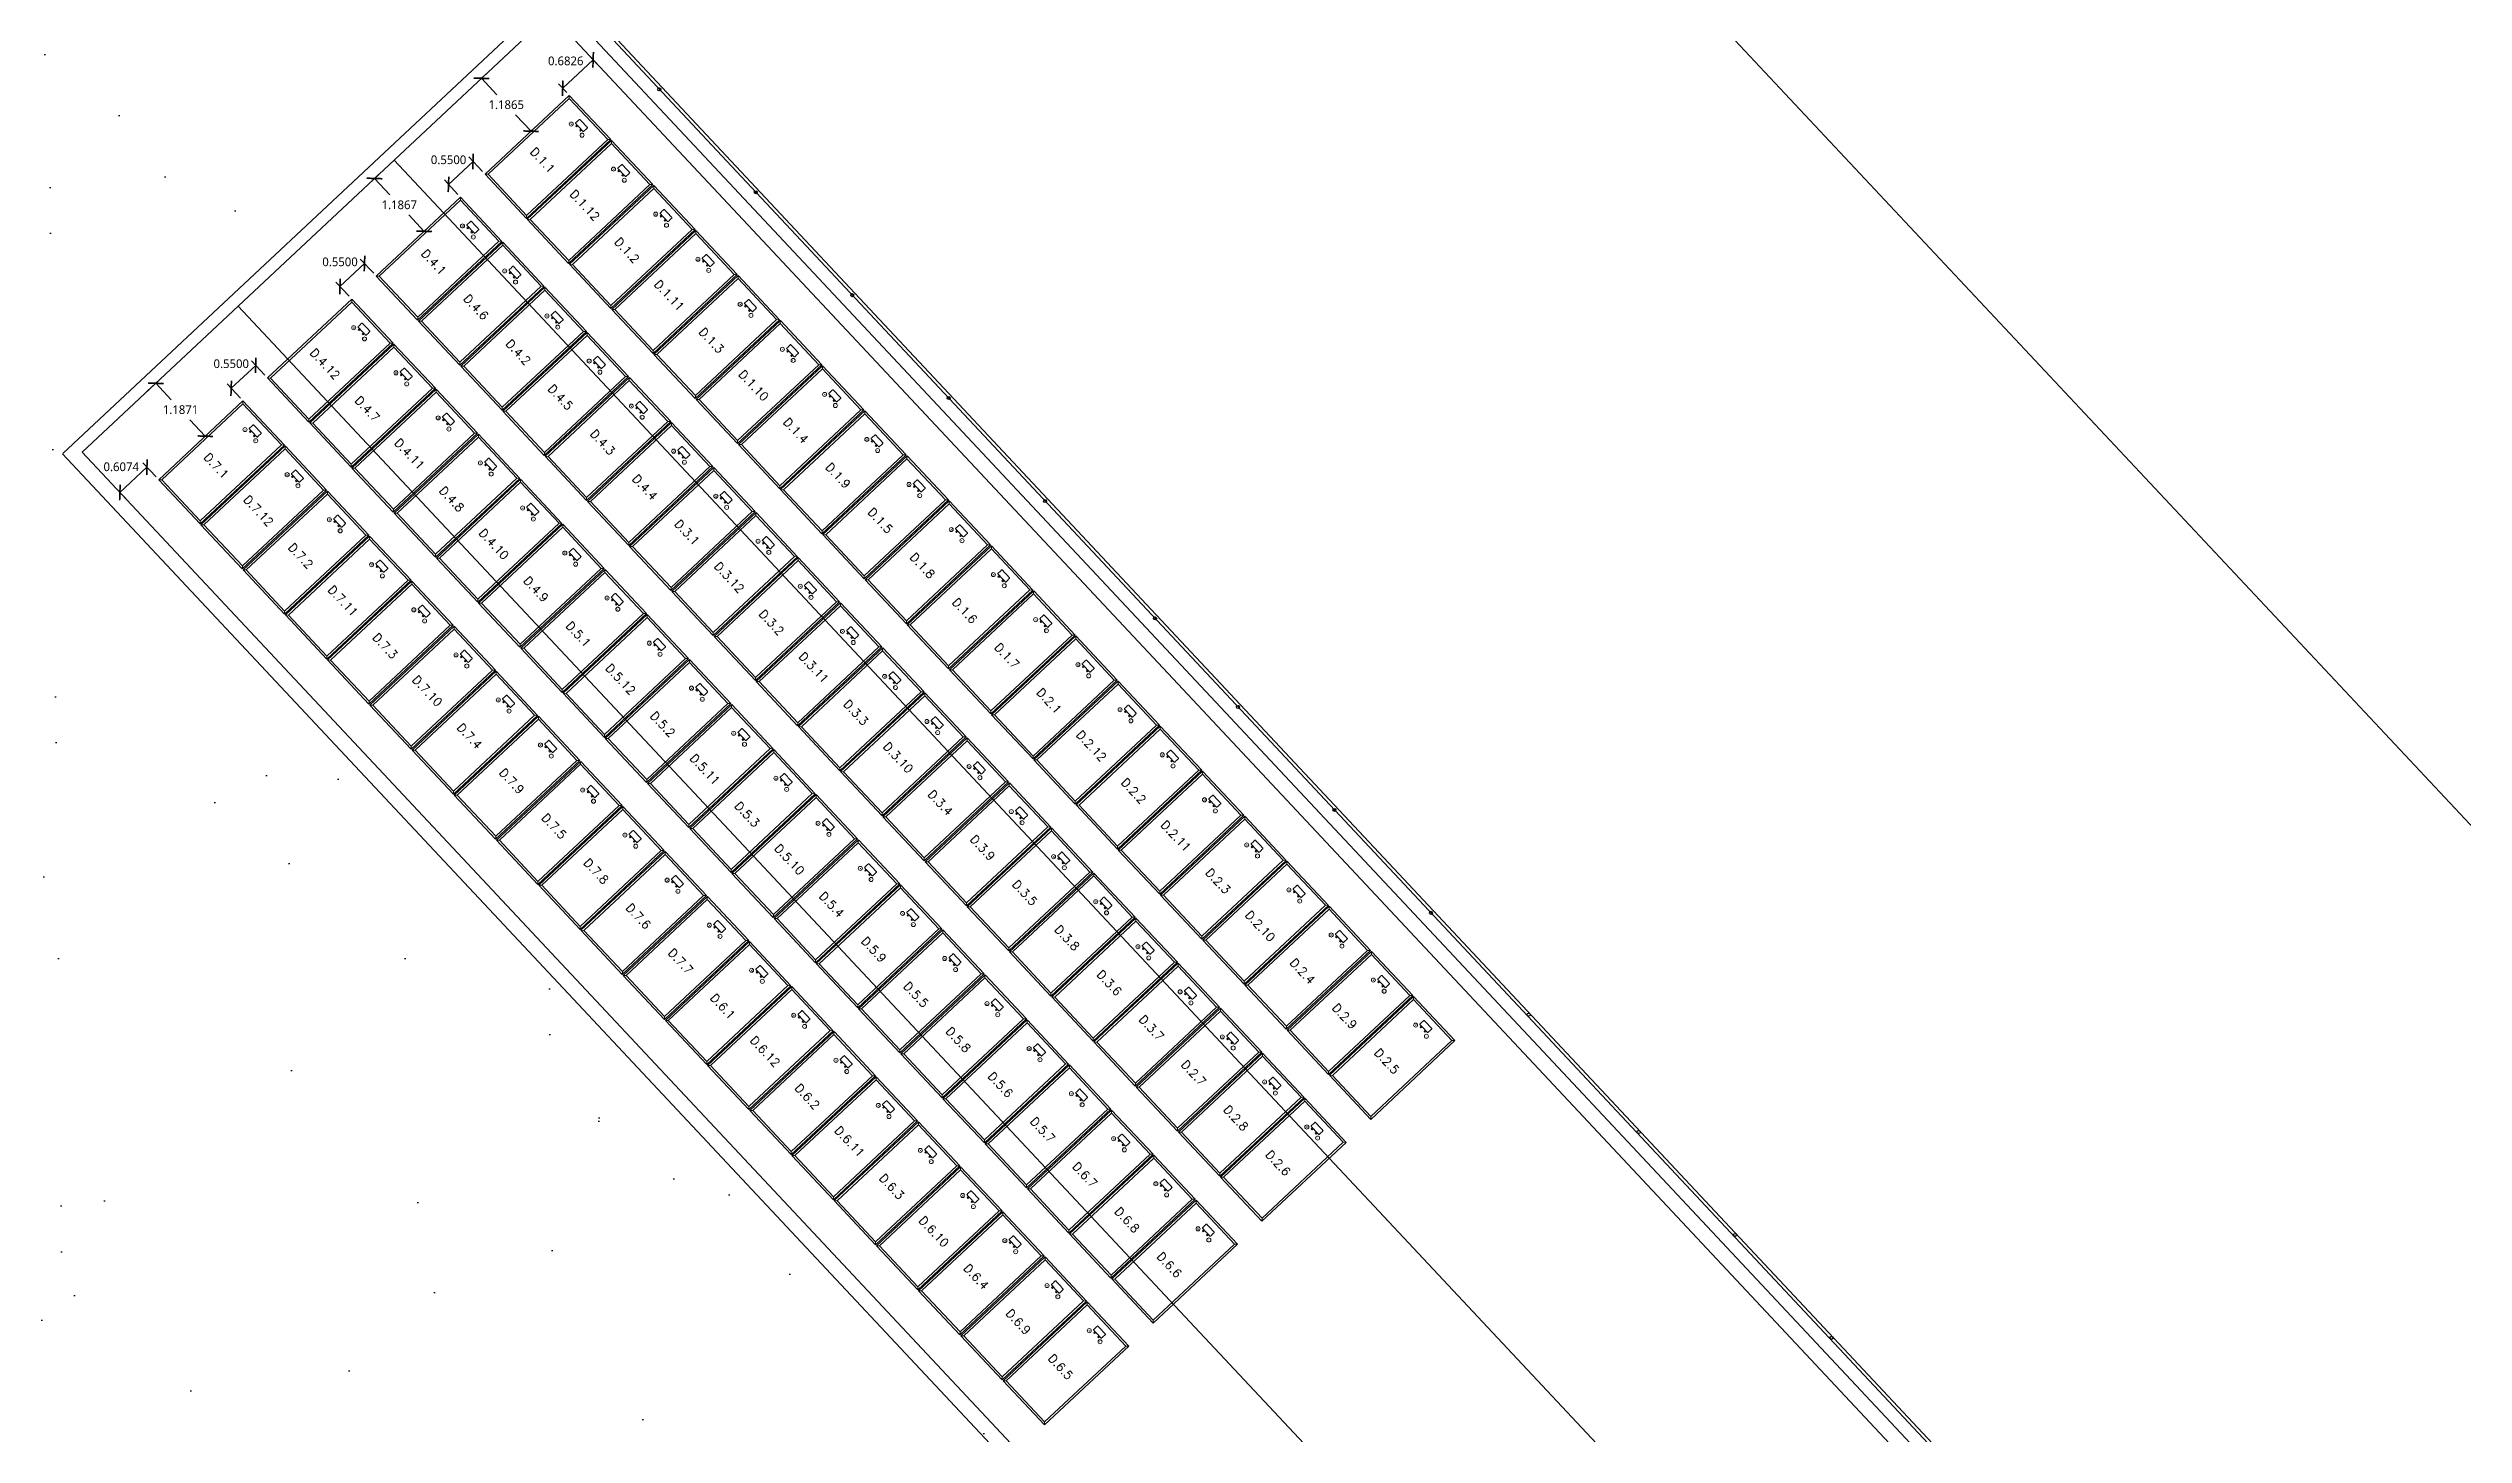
# Model space of a CAD drawing. Header units: metres. Extents: x 399 to 2240, y -1398 to 399.
# Drawn here: x 1973.44 to 2012.98, y -1081.26 to -1058.55 of the extents above; entities that cross this region are included whole.
import ezdxf

# ---------------------------------------------------------------- set-up
doc = ezdxf.new("R2010")
doc.units = ezdxf.units.M
doc.header["$MEASUREMENT"] = 0
doc.layers.get('0').update_dxf_attribs({"linetype": 'CONTINUOUS'})
doc.layers.get('Defpoints').update_dxf_attribs({"linetype": 'CONTINUOUS'})
for name, color, linetype in [('ARQUITETURA', 253, 'CONTINUOUS'), ('Cota', 10, 'CONTINUOUS'), ('MÓDULOS FV', 7, 'CONTINUOUS')]:
    doc.layers.add(name, color=color, linetype=linetype)
doc.layers.add('MOD_ALOCADOS_A', color=5, linetype='CONTINUOUS', lineweight=9)
doc.layers.add('MODULOS_PV', color=2, linetype='CONTINUOUS', lineweight=9)
doc.styles.add('R120-500', font='romans.shx', dxfattribs={"height": 1.5})
doc.styles.add('Verdana', font='ebrima.ttf', dxfattribs={"height": 0.142547})
doc.dimstyles.get("Standard").update_dxf_attribs({"dimtxt": 0.18, "dimasz": 0.18, "dimexe": 0.18, "dimexo": 0.0625, "dimgap": 0.09, "dimtad": 0, "dimtih": 1, "dimtoh": 1, "dimdec": 4, "dimzin": 0, "dimdsep": 46, "dimtxsty": 'Standard', "dimcen": 0.09, "dimadec": 0, "dimazin": 0, "dimtfac": 1, "dimtdec": 4, "dimtofl": 0, "dimtmove": 0, "dimatfit": 3, "dimfxl": 1, "dimtolj": 1, "dimtzin": 0, "dimarcsym": 0})

# ---------------------------------------------------------------- blocks, each defined once
blk = doc.blocks.new('modulo')
at = {"layer": 'MODULOS_PV', "color": 8}
for p, q in [((-0.751, 2.014), (-0.753, 2.063)), ((-1.381, 1.342), (-1.43, 1.34)), ((0.577, 0.769), (0.626, 0.771)), ((-0.053, 0.097), (-0.051, 0.048))]:
    blk.add_line(p, q, dxfattribs=at)
for points in [[(-1.43, 1.34), (-0.753, 2.063), (0.626, 0.771), (-0.051, 0.048)], [(-1.381, 1.342), (-0.751, 2.014), (0.577, 0.769), (-0.053, 0.097)]]:
    blk.add_lwpolyline(points, close=True, dxfattribs=at)
for points in [[(-0.956, 1.498), (-0.935, 1.478), (-0.922, 1.492), (-0.943, 1.512)], [(-0.878, 1.581), (-0.857, 1.562), (-0.87, 1.548), (-0.891, 1.567)]]:
    blk.add_lwpolyline(points, dxfattribs=at)
blk.add_circle((-0.793, 1.591), 0.0332, dxfattribs=at)
at = {"layer": 'MODULOS_PV', "color": 1}
blk.add_circle((-0.963, 1.403), 0.0332, dxfattribs=at)
at = {"layer": 'MODULOS_PV', "color": 8}
blk.add_open_spline([(-0.986, 1.473), (-1.006, 1.493), (-1.027, 1.512), (-1.048, 1.532), (-1.048, 1.532), (-1.049, 1.534), (-1.049, 1.536), (-1.048, 1.538), (-1.048, 1.539), (-1.007, 1.583), (-0.966, 1.627), (-0.925, 1.67), (-0.924, 1.671), (-0.922, 1.672), (-0.919, 1.672), (-0.918, 1.671), (-0.917, 1.671), (-0.897, 1.652), (-0.876, 1.632), (-0.855, 1.613), (-0.855, 1.612), (-0.854, 1.611), (-0.854, 1.608), (-0.855, 1.606), (-0.855, 1.605), (-0.896, 1.561), (-0.937, 1.518), (-0.978, 1.474), (-0.979, 1.473), (-0.981, 1.472), (-0.984, 1.472), (-0.985, 1.473), (-0.986, 1.473)], degree=3, knots=[0, 0, 0, 0, 1, 1, 1, 1.002534, 1.003925, 1.008052, 1.008052, 1.008052, 2.008052, 2.008052, 2.008052, 2.012179, 2.01357, 2.016104, 2.016104, 2.016104, 3.016104, 3.016104, 3.016104, 3.018638, 3.02003, 3.024156, 3.024156, 3.024156, 4.024156, 4.024156, 4.024156, 4.028283, 4.029675, 4.032208, 4.032208, 4.032208, 4.032208], dxfattribs=at)
at = {"layer": 'MODULOS_PV', "color": 8, "insert": (-0.827, 1.597), "char_height": 0.0572, "width": 0.10748, "attachment_point": 1, "rotation": 46.8722}
blk.add_mtext('-', dxfattribs=at)
at = {"layer": 'MODULOS_PV', "color": 1, "insert": (-0.997, 1.409), "char_height": 0.0572, "width": 0.10748, "attachment_point": 1, "rotation": 46.8722}
blk.add_mtext('+', dxfattribs=at)
blk = doc.blocks.new('_ArchTick')
at = {"color": 0, "linetype": 'ByBlock', "const_width": 0.15}
blk.add_lwpolyline([(-0.5, -0.5), (0.5, 0.5)], dxfattribs=at)
blk = doc.blocks.new('*D994')
at = {"layer": 'Cota', "color": 0, "lineweight": -2, "transparency": 16777216}
for p, q in [((1981.86, -1059.207), (1982.359, -1058.74)), ((1982.424, -1058.81), (1982.29, -1058.667)), ((1981.926, -1059.277), (1981.792, -1059.134))]:
    blk.add_line(p, q, dxfattribs=at)
at = {"layer": 'Defpoints', "color": 0, "transparency": 16777216}
for p in [(1982.359, -1058.74), (1982.467, -1058.856, 0), (1981.969, -1059.323, 0)]:
    blk.add_point(p, dxfattribs=at)
at = {"layer": 'Cota', "color": 0, "lineweight": -2, "transparency": 16777216, "xscale": 0.18, "yscale": 0.18, "zscale": 0.18}
for p, rotation in [((1982.359, -1058.74), 43.12783086683771), ((1981.86, -1059.207), 223.1278308668377)]:
    blk.add_blockref('_ArchTick', p, dxfattribs=dict(at, rotation=rotation))
at = {"layer": 'Cota', "color": 0, "transparency": 16777216, "insert": (1981.91, -1058.76), "char_height": 0.1425, "attachment_point": 5, "style": 'Verdana'}
blk.add_mtext('\\A1;0.6826', dxfattribs=at)
blk = doc.blocks.new('*D995')
at = {"layer": 'Cota', "color": 0, "lineweight": -2, "transparency": 16777216}
for p, q in [((1979.991, -1060.781), (1980.393, -1060.405)), ((1980.547, -1060.569), (1980.324, -1060.332)), ((1980.145, -1060.945), (1979.923, -1060.708))]:
    blk.add_line(p, q, dxfattribs=at)
at = {"layer": 'Defpoints', "color": 0, "transparency": 16777216}
for p in [(1980.393, -1060.405), (1980.589, -1060.615, 0), (1980.188, -1060.991, 0)]:
    blk.add_point(p, dxfattribs=at)
at = {"layer": 'Cota', "color": 0, "lineweight": -2, "transparency": 16777216, "xscale": 0.18, "yscale": 0.18, "zscale": 0.18}
for p, rotation in [((1980.393, -1060.405), 43.12788965649578), ((1979.991, -1060.781), 223.1278896564958)]:
    blk.add_blockref('_ArchTick', p, dxfattribs=dict(at, rotation=rotation))
at = {"layer": 'Cota', "color": 0, "transparency": 16777216, "insert": (1979.992, -1060.379), "char_height": 0.1425, "attachment_point": 5, "style": 'Verdana'}
blk.add_mtext('\\A1;0.5500', dxfattribs=at)
blk = doc.blocks.new('*D996')
at = {"layer": 'Cota', "color": 0, "lineweight": -2, "transparency": 16777216}
for p, q in [((1978.214, -1062.453), (1978.616, -1062.077)), ((1978.766, -1062.237), (1978.547, -1062.004)), ((1978.364, -1062.613), (1978.146, -1062.38))]:
    blk.add_line(p, q, dxfattribs=at)
at = {"layer": 'Defpoints', "color": 0, "transparency": 16777216}
for p in [(1978.616, -1062.077), (1978.808, -1062.283, 0), (1978.407, -1062.659, 0)]:
    blk.add_point(p, dxfattribs=at)
at = {"layer": 'Cota', "color": 0, "lineweight": -2, "transparency": 16777216, "xscale": 0.18, "yscale": 0.18, "zscale": 0.18}
for p, rotation in [((1978.616, -1062.077), 43.12788965650344), ((1978.214, -1062.453), 223.1278896565034)]:
    blk.add_blockref('_ArchTick', p, dxfattribs=dict(at, rotation=rotation))
at = {"layer": 'Cota', "color": 0, "transparency": 16777216, "insert": (1978.215, -1062.051), "char_height": 0.1425, "attachment_point": 5, "style": 'Verdana'}
blk.add_mtext('\\A1;0.5500', dxfattribs=at)
blk = doc.blocks.new('*D997')
at = {"layer": 'Cota', "color": 0, "lineweight": -2, "transparency": 16777216}
for p, q in [((1976.985, -1063.905), (1976.767, -1063.672)), ((1976.584, -1064.281), (1976.365, -1064.048)), ((1976.433, -1064.121), (1976.835, -1063.745))]:
    blk.add_line(p, q, dxfattribs=at)
at = {"layer": 'Defpoints', "color": 0, "transparency": 16777216}
for p in [(1976.835, -1063.745), (1977.028, -1063.951, 0), (1976.626, -1064.327, 0)]:
    blk.add_point(p, dxfattribs=at)
at = {"layer": 'Cota', "color": 0, "lineweight": -2, "transparency": 16777216, "xscale": 0.18, "yscale": 0.18, "zscale": 0.18}
for p, rotation in [((1976.835, -1063.745), 43.12789220544963), ((1976.433, -1064.121), 223.1278922054497)]:
    blk.add_blockref('_ArchTick', p, dxfattribs=dict(at, rotation=rotation))
at = {"layer": 'Cota', "color": 0, "transparency": 16777216, "insert": (1976.434, -1063.719), "char_height": 0.1425, "attachment_point": 5, "style": 'Verdana'}
blk.add_mtext('\\A1;0.5500', dxfattribs=at)
blk = doc.blocks.new('*D998')
at = {"layer": 'Cota', "color": 0, "lineweight": -2, "transparency": 16777216}
for p, q in [((1975.054, -1065.413), (1974.611, -1065.828)), ((1975.204, -1065.573), (1974.986, -1065.34)), ((1974.761, -1065.988), (1974.542, -1065.755))]:
    blk.add_line(p, q, dxfattribs=at)
at = {"layer": 'Defpoints', "color": 0, "transparency": 16777216}
for p in [(1975.247, -1065.619, 0), (1974.611, -1065.828), (1974.804, -1066.034, 0)]:
    blk.add_point(p, dxfattribs=at)
at = {"layer": 'Cota', "color": 0, "lineweight": -2, "transparency": 16777216, "xscale": 0.18, "yscale": 0.18, "zscale": 0.18}
for p, rotation in [((1975.054, -1065.413), 43.12783086687454), ((1974.611, -1065.828), 223.1278308668746)]:
    blk.add_blockref('_ArchTick', p, dxfattribs=dict(at, rotation=rotation))
at = {"layer": 'Cota', "color": 0, "transparency": 16777216, "insert": (1974.633, -1065.407), "char_height": 0.1425, "attachment_point": 5, "style": 'Verdana'}
blk.add_mtext('\\A1;0.6074', dxfattribs=at)
blk = doc.blocks.new('*D999')
at = {"layer": 'Cota', "color": 0, "lineweight": -2, "transparency": 16777216}
for p, q in [((1975.058, -1064.169), (1975.271, -1063.97)), ((1975.198, -1064.038), (1975.45, -1064.307)), ((1976.009, -1064.905), (1975.757, -1064.635)), ((1975.87, -1065.035), (1976.082, -1064.836))]:
    blk.add_line(p, q, dxfattribs=at)
at = {"layer": 'Defpoints', "color": 0, "transparency": 16777216}
for p in [(1975.198, -1064.038), (1975.013, -1064.211, 0), (1975.824, -1065.078, 0)]:
    blk.add_point(p, dxfattribs=at)
at = {"layer": 'Cota', "color": 0, "lineweight": -2, "transparency": 16777216, "xscale": 0.18, "yscale": 0.18, "zscale": 0.18}
for p, rotation in [((1975.198, -1064.038), 133.1229600222237), ((1976.009, -1064.905), 313.1229600222237)]:
    blk.add_blockref('_ArchTick', p, dxfattribs=dict(at, rotation=rotation))
at = {"layer": 'Cota', "color": 0, "transparency": 16777216, "insert": (1975.604, -1064.471), "char_height": 0.1425, "attachment_point": 5, "style": 'Verdana'}
blk.add_mtext('\\A1;1.1871', dxfattribs=at)
blk = doc.blocks.new('*D1000')
at = {"layer": 'Cota', "color": 0, "lineweight": -2, "transparency": 16777216}
for p, q in [((1978.733, -1060.728), (1978.852, -1060.616)), ((1978.779, -1060.684), (1979.031, -1060.953)), ((1979.591, -1061.55), (1979.339, -1061.281)), ((1979.544, -1061.594), (1979.664, -1061.482))]:
    blk.add_line(p, q, dxfattribs=at)
at = {"layer": 'Defpoints', "color": 0, "transparency": 16777216}
for p in [(1978.687, -1060.77, 0), (1978.779, -1060.684), (1979.498, -1061.637, 0)]:
    blk.add_point(p, dxfattribs=at)
at = {"layer": 'Cota', "color": 0, "lineweight": -2, "transparency": 16777216, "xscale": 0.18, "yscale": 0.18, "zscale": 0.18}
for p, rotation in [((1978.779, -1060.684), 133.1229600222158), ((1979.591, -1061.55), 313.1229600222158)]:
    blk.add_blockref('_ArchTick', p, dxfattribs=dict(at, rotation=rotation))
at = {"layer": 'Cota', "color": 0, "transparency": 16777216, "insert": (1979.185, -1061.117), "char_height": 0.1425, "attachment_point": 5, "style": 'Verdana'}
blk.add_mtext('\\A1;1.1867', dxfattribs=at)
blk = doc.blocks.new('*D1001')
at = {"layer": 'Cota', "color": 0, "lineweight": -2, "transparency": 16777216}
for p, q in [((1980.514, -1059.06), (1980.604, -1058.975)), ((1980.531, -1059.044), (1980.783, -1059.312)), ((1981.342, -1059.91), (1981.09, -1059.641)), ((1981.325, -1059.926), (1981.415, -1059.841))]:
    blk.add_line(p, q, dxfattribs=at)
at = {"layer": 'Defpoints', "color": 0, "transparency": 16777216}
for p in [(1980.468, -1059.103, 0), (1980.531, -1059.044), (1981.279, -1059.969, 0)]:
    blk.add_point(p, dxfattribs=at)
at = {"layer": 'Cota', "color": 0, "lineweight": -2, "transparency": 16777216, "xscale": 0.18, "yscale": 0.18, "zscale": 0.18}
for p, rotation in [((1980.531, -1059.044), 133.122960022211), ((1981.342, -1059.91), 313.122960022211)]:
    blk.add_blockref('_ArchTick', p, dxfattribs=dict(at, rotation=rotation))
at = {"layer": 'Cota', "color": 0, "transparency": 16777216, "insert": (1980.936, -1059.477), "char_height": 0.1425, "attachment_point": 5, "style": 'Verdana'}
blk.add_mtext('\\A1;1.1865', dxfattribs=at)

msp = doc.modelspace()

# ---------------------------------------------------------------- hatches: boundary and pattern name
at = {"layer": 'ARQUITETURA'}
h = msp.add_hatch(dxfattribs=at)
h.set_pattern_fill('AR-SAND', color=116, scale=3, angle=-46.87704, style=0)
h.set_pattern_definition([(350.623, (1466.5355, -762.2295), (4.08992, 4.08927), [0, -4.56, 0, -5.1, 0, -4.875]), (320.623, (1466.5355, -762.2295), (9.80883, 1.91215), [0, -2.46, 0, -4.11, 0, -1.575]), (280.623, (1464.013, -759.536), (6.39856, -6.807323), [0, -1.5, 0, -5.4, 0, -7.05]), (270.623, (1464.013, -759.536), (8.08648, -4.78256), [0, -0.75, 0, -3.54, 0, -4.05])])
edge = h.paths.add_edge_path()
edge.add_line((1975.60633, -1066.67387), (1974.63716, -1065.63903))
edge.add_line((1974.63716, -1065.63903), (1982.06412, -1058.68343))
edge.add_line((1982.06412, -1058.68343), (1966.68757, -1042.26489))
edge.add_line((1966.68757, -1042.26489), (1959.10218, -1049.36887))
edge.add_line((1959.10218, -1049.36887), (1960.26444, -1050.60989))
edge.add_line((1960.26444, -1050.60989), (1933.85666, -1075.3417))
edge.add_line((1933.85666, -1075.3417), (1952.76175, -1095.5279))
edge.add_line((1952.76175, -1095.5279), (1956.41119, -1092.11007))
edge.add_line((1956.41119, -1092.11007), (1958.22264, -1094.04427))
edge.add_line((1958.22264, -1094.04427), (1954.5732, -1097.4621))
edge.add_line((1954.5732, -1097.4621), (1972.83299, -1116.95927))
edge.add_arc((1973.24659, -1274.84873), 157.89, 75.3039851, 90.1500894, ccw=False)
edge.add_line((2013.30181, -1122.12404), (2015.59659, -1109.84912))
edge.add_arc((2010.77896, -1108.95446), 4.9, -10.520336, 43.123159)
edge.add_line((2014.3554, -1105.60497), (2002.80154, -1093.26825))
edge.add_line((2002.80154, -1093.26825), (2001.34036, -1094.63669))
edge.add_line((2001.34036, -1094.63669), (1975.36439, -1066.90045))
edge.add_line((1975.36439, -1066.90045), (1975.60633, -1066.67387))
h.paths.add_polyline_path([(2013.16884, -1120.81125), (2011.93985, -1120.58303), (2014.19267, -1107.69193), (2015.48977, -1107.65064)])

# ---------------------------------------------------------------- linework, layer by layer
for p, q in [((1971.88344, -1027.27645), (2168.96642, -1237.67897)), ((2032.0316, -1111.02606), (1964.75652, -1039.19227)), ((2031.99511, -1111.06024), (1964.71794, -1039.2239)), ((1981.7038, -1057.67062, 0), (1973.67527, -1065.1901, 0)), ((2009.04605, -1086.86572, 0), (1981.70068, -1057.67226, 0)), ((1973.99445, -1065.16519, 0), (1981.65828, -1057.98774, 0)), ((1981.65519, -1057.98939, 0), (2008.86359, -1087.03663, 0)), ((1979.1012, -1060.38253, 0), (2006.30919, -1089.42933, 0)), ((2003.76867, -1091.83686, 0), (1976.54659, -1062.77502, 0)), ((1973.67278, -1065.19242, 0), (2001.01792, -1094.38564, 0)), ((2001.20038, -1094.21473, 0), (1973.99197, -1065.16748, 0))]:
    msp.add_line(p, q, dxfattribs=at)
for centre in [(1983.44239, -1059.22326), (1985.02143, -1060.9093), (1986.60047, -1062.59535), (1988.17951, -1064.28139), (1989.75854, -1065.96743), (1991.5586, -1067.88943), (1992.91662, -1069.33951), (1994.49566, -1071.02556), (1996.0747, -1072.7116), (1997.67497, -1074.37775), (1999.47503, -1076.29974), (2001.05407, -1077.98579), (2002.63311, -1079.67183)]:
    msp.add_circle(centre, 0.025, dxfattribs=at)

# ---------------------------------------------------------------- block references
at = {"layer": 'MÓDULOS FV', "rotation": 266.2556617336946}
for p in [(1980.53819, -1060.66242, 0), (1981.22934, -1061.40028, 0), (1978.75741, -1062.33048, 0), (1981.92049, -1062.13814, 0), (1979.44856, -1063.06833, 0), (1982.61164, -1062.876, 0), (1980.13971, -1063.80619, 0), (1983.30279, -1063.61386, 0), (1976.97662, -1063.99853, 0), (1983.99394, -1064.35171, 0), (1977.66777, -1064.73639, 0), (1980.83085, -1064.54405, 0), (1984.68508, -1065.08957, 0), (1978.35892, -1065.47425, 0), (1981.522, -1065.28191, 0), (1975.19584, -1065.66658, 0), (1985.37623, -1065.82743, 0), (1979.05007, -1066.2121, 0), (1982.21315, -1066.01977, 0), (1975.88699, -1066.40444, 0), (1986.06738, -1066.56529, 0), (1979.74122, -1066.94996, 0), (1982.9043, -1066.75763, 0), (1976.57813, -1067.1423, 0), (1983.59545, -1067.49548, 0), (1986.75853, -1067.30315, 0), (1977.26928, -1067.88016, 0), (1980.43236, -1067.68782, 0), (1984.28659, -1068.23334, 0), (1987.44968, -1068.04101, 0), (1977.96043, -1068.61802, 0), (1981.12351, -1068.42568, 0), (1984.97774, -1068.9712, 0), (1988.14083, -1068.77886, 0), (1978.65158, -1069.35588, 0), (1981.81466, -1069.16354, 0), (1982.50581, -1069.9014, 0), (1985.66889, -1069.70906, 0), (1988.83197, -1069.51672, 0), (1979.34273, -1070.09373, 0), (1989.52312, -1070.25458, 0), (1983.19696, -1070.63925, 0), (1986.36004, -1070.44692, 0), (1980.03388, -1070.83159, 0), (1990.21427, -1070.99244, 0), (1983.88811, -1071.37711, 0), (1987.05119, -1071.18478, 0), (1980.72502, -1071.56945, 0), (1990.90542, -1071.7303, 0), (1984.57925, -1072.11497, 0), (1987.74234, -1071.92263, 0), (1981.41617, -1072.30731, 0), (1988.43348, -1072.66049, 0), (1991.59657, -1072.46816, 0), (1982.10732, -1073.04517, 0), (1985.2704, -1072.85283, 0), (1989.12463, -1073.39835, 0), (1992.28772, -1073.20602, 0), (1982.79847, -1073.78303, 0), (1985.96155, -1073.59069, 0), (1989.81578, -1074.13621, 0), (1992.97886, -1073.94387, 0), (1983.48962, -1074.52088, 0), (1986.6527, -1074.32855, 0), (1990.50693, -1074.87407, 0), (1993.67001, -1074.68173, 0), (1984.18077, -1075.25874, 0), (1987.34385, -1075.0664, 0), (1994.36116, -1075.41959, 0), (1988.03499, -1075.80426, 0), (1991.19808, -1075.61193, 0), (1984.87191, -1075.9966, 0), (1988.72614, -1076.54212, 0), (1991.88923, -1076.34979, 0), (1985.56306, -1076.73446, 0), (1989.41729, -1077.27998, 0), (1992.58037, -1077.08764, 0), (1986.25421, -1077.47232, 0), (1986.94536, -1078.21018, 0), (1990.10844, -1078.01784, 0), (1987.63651, -1078.94804, 0), (1990.79959, -1078.7557, 0), (1988.32766, -1079.68589, 0), (1989.0188, -1080.42375, 0)]:
    msp.add_blockref('modulo', p, dxfattribs=at)

# ---------------------------------------------------------------- texts
at = {"layer": 'MOD_ALOCADOS_A', "color": 1, "char_height": 0.14, "attachment_point": 5, "rotation": 313.127831, "style": 'R120-500'}
for s, insert in [('D.1.1', (1981.53166, -1060.38495, 0)), ('D.1.12', (1982.22281, -1061.12281, 0)), ('D.1.2', (1982.91396, -1061.86067, 0)), ('D.1.11', (1983.60511, -1062.59853, 0)), ('D.1.3', (1984.29625, -1063.33638, 0)), ('D.1.10', (1984.9874, -1064.07424, 0)), ('D.1.4', (1985.67855, -1064.8121, 0)), ('D.7.1', (1976.18931, -1065.38911, 0)), ('D.1.9', (1986.3697, -1065.54996, 0)), ('D.7.12', (1976.88045, -1066.12697, 0)), ('D.1.5', (1987.06085, -1066.28782, 0)), ('D.7.2', (1977.5716, -1066.86483, 0)), ('D.1.8', (1987.752, -1067.02568, 0)), ('D.7.11', (1978.26275, -1067.60269, 0)), ('D.1.6', (1988.44315, -1067.76354, 0)), ('D.7.3', (1978.9539, -1068.34054, 0)), ('D.1.7', (1989.13429, -1068.50139, 0)), ('D.7.10', (1979.64505, -1069.0784, 0)), ('D.7.4', (1980.3362, -1069.81626, 0)), ('D.7.9', (1981.02734, -1070.55412, 0)), ('D.7.5', (1981.71849, -1071.29198, 0)), ('D.7.8', (1982.40964, -1072.02984, 0)), ('D.7.6', (1983.10079, -1072.7677, 0)), ('D.7.7', (1983.79194, -1073.50555, 0))]:
    msp.add_mtext_dynamic_manual_height_columns(s, width=0.992, gutter_width=7.5, heights=[0.14], dxfattribs=dict(at, insert=insert))
at = {"layer": 'MOD_ALOCADOS_A', "color": 5, "char_height": 0.14, "attachment_point": 5, "rotation": 313.127831, "style": 'R120-500'}
for s, insert in [('D.4.1', (1979.75088, -1062.053, 0)), ('D.4.6', (1980.44203, -1062.79086, 0)), ('D.4.2', (1981.13317, -1063.52872, 0)), ('D.4.12', (1977.97009, -1063.72106, 0)), ('D.4.5', (1981.82432, -1064.26658, 0)), ('D.4.7', (1978.66124, -1064.45891, 0)), ('D.4.3', (1982.51547, -1065.00444, 0)), ('D.4.11', (1979.35239, -1065.19677, 0)), ('D.4.4', (1983.20662, -1065.74229, 0)), ('D.4.8', (1980.04354, -1065.93463, 0)), ('D.4.10', (1980.73468, -1066.67249, 0)), ('D.4.9', (1981.42583, -1067.41035, 0))]:
    msp.add_mtext_dynamic_manual_height_columns(s, width=0.992, gutter_width=7.5, heights=[0.14], dxfattribs=dict(at, insert=insert))
at = {"layer": 'MOD_ALOCADOS_A', "color": 3, "char_height": 0.14, "attachment_point": 5, "rotation": 313.127831, "style": 'R120-500'}
for s, insert in [('D.3.1', (1983.89777, -1066.48015, 0)), ('D.3.12', (1984.58891, -1067.21801, 0)), ('D.3.2', (1985.28006, -1067.95587, 0)), ('D.3.11', (1985.97121, -1068.69373, 0)), ('D.3.3', (1986.66236, -1069.43159, 0)), ('D.3.10', (1987.35351, -1070.16945, 0)), ('D.3.4', (1988.04466, -1070.9073, 0)), ('D.3.9', (1988.7358, -1071.64516, 0)), ('D.3.5', (1989.42695, -1072.38302, 0)), ('D.3.8', (1990.1181, -1073.12088, 0)), ('D.3.6', (1990.80925, -1073.85874, 0)), ('D.3.7', (1991.5004, -1074.5966, 0))]:
    msp.add_mtext_dynamic_manual_height_columns(s, width=0.992, gutter_width=7.5, heights=[0.14], dxfattribs=dict(at, insert=insert))
at = {"layer": 'MOD_ALOCADOS_A', "color": 6, "char_height": 0.14, "attachment_point": 5, "rotation": 313.127831, "style": 'R120-500'}
for s, insert in [('D.5.1', (1982.11698, -1068.14821, 0)), ('D.5.12', (1982.80813, -1068.88607, 0)), ('D.5.2', (1983.49928, -1069.62392, 0)), ('D.5.11', (1984.19042, -1070.36178, 0)), ('D.5.3', (1984.88157, -1071.09964, 0)), ('D.5.10', (1985.57272, -1071.8375, 0)), ('D.5.4', (1986.26387, -1072.57536, 0)), ('D.5.9', (1986.95502, -1073.31321, 0)), ('D.5.5', (1987.64617, -1074.05108, 0)), ('D.5.8', (1988.33731, -1074.78893, 0)), ('D.5.6', (1989.02846, -1075.52679, 0)), ('D.5.7', (1989.71961, -1076.26465, 0))]:
    msp.add_mtext_dynamic_manual_height_columns(s, width=0.992, gutter_width=7.5, heights=[0.14], dxfattribs=dict(at, insert=insert))
at = {"layer": 'MOD_ALOCADOS_A', "color": 2, "char_height": 0.14, "attachment_point": 5, "rotation": 313.127831, "style": 'R120-500'}
for s, insert in [('D.2.1', (1989.82544, -1069.23925, 0)), ('D.2.12', (1990.51659, -1069.97711, 0)), ('D.2.2', (1991.20774, -1070.71497, 0)), ('D.2.11', (1991.89889, -1071.45283, 0)), ('D.2.3', (1992.59003, -1072.19068, 0)), ('D.2.10', (1993.28118, -1072.92854, 0)), ('D.2.4', (1993.97233, -1073.6664, 0)), ('D.2.9', (1994.66348, -1074.40426, 0)), ('D.2.7', (1992.19155, -1075.33446, 0)), ('D.2.5', (1995.35463, -1075.14212, 0)), ('D.2.8', (1992.88269, -1076.07231, 0)), ('D.2.6', (1993.57384, -1076.81017, 0))]:
    msp.add_mtext_dynamic_manual_height_columns(s, width=0.992, gutter_width=7.5, heights=[0.14], dxfattribs=dict(at, insert=insert))
at = {"layer": 'MOD_ALOCADOS_A', "color": 4, "char_height": 0.14, "attachment_point": 5, "rotation": 313.127831, "style": 'R120-500'}
for s, insert in [('D.6.1', (1984.48309, -1074.24341, 0)), ('D.6.12', (1985.17423, -1074.98127, 0)), ('D.6.2', (1985.86538, -1075.71913, 0)), ('D.6.11', (1986.55653, -1076.45699, 0)), ('D.6.3', (1987.24768, -1077.19485, 0)), ('D.6.7', (1990.41076, -1077.00251, 0)), ('D.6.8', (1991.10191, -1077.74037, 0)), ('D.6.10', (1987.93883, -1077.9327, 0)), ('D.6.6', (1991.79306, -1078.47822, 0)), ('D.6.4', (1988.62998, -1078.67056, 0)), ('D.6.9', (1989.32112, -1079.40842, 0)), ('D.6.5', (1990.01227, -1080.14628, 0))]:
    msp.add_mtext_dynamic_manual_height_columns(s, width=0.992, gutter_width=7.5, heights=[0.14], dxfattribs=dict(at, insert=insert))

# ---------------------------------------------------------------- dimensions: what is measured, and where the dimension line sits
at = {"layer": 'Cota', "color": 1}
for p1, p2, distance, picture, middle in [((1981.27897, -1059.96854, 0), (1980.46793, -1059.10254, 0), -0.08635, '*D1001', (1980.93648, -1059.47651)), ((1981.96866, -1059.32251, 0), (1982.46683, -1058.85588, 0), 0.15825, '*D994', (1981.90966, -1058.76028)), ((1980.18788, -1060.99056, 0), (1980.58928, -1060.61457, 0), 0.28752, '*D995', (1979.99211, -1060.37931)), ((1979.49819, -1061.63659, 0), (1978.68701, -1060.77044, 0), -0.12652, '*D1000', (1979.18494, -1061.11703)), ((1978.40709, -1062.65862, 0), (1978.80849, -1062.28262, 0), 0.28205, '*D996', (1978.21507, -1062.05135)), ((1976.62631, -1064.32667, 0), (1977.02771, -1063.95067, 0), 0.28205, '*D997', (1976.43428, -1063.71941)), ((1975.82433, -1065.07788, 0), (1975.01286, -1064.21141, 0), -0.25339, '*D999', (1975.60354, -1064.47143)), ((1975.24693, -1065.61873, 0), (1974.80361, -1066.03398, 0), -0.28205, '*D998', (1974.63254, -1065.40709))]:
    dim = msp.add_aligned_dim(p1=p1, p2=p2, distance=distance, dimstyle='Standard', override={"dimtxt": 0.142547, "dimexe": 0.1, "dimtxsty": 'Verdana', "dimblk": 'ArchTick', "dimadec": 3, "dimtmove": 2}, dxfattribs=at)
    dim.commit()
    dim.dimension.update_dxf_attribs({"geometry": picture, "text_midpoint": middle})

doc.saveas('drawing.dxf')
